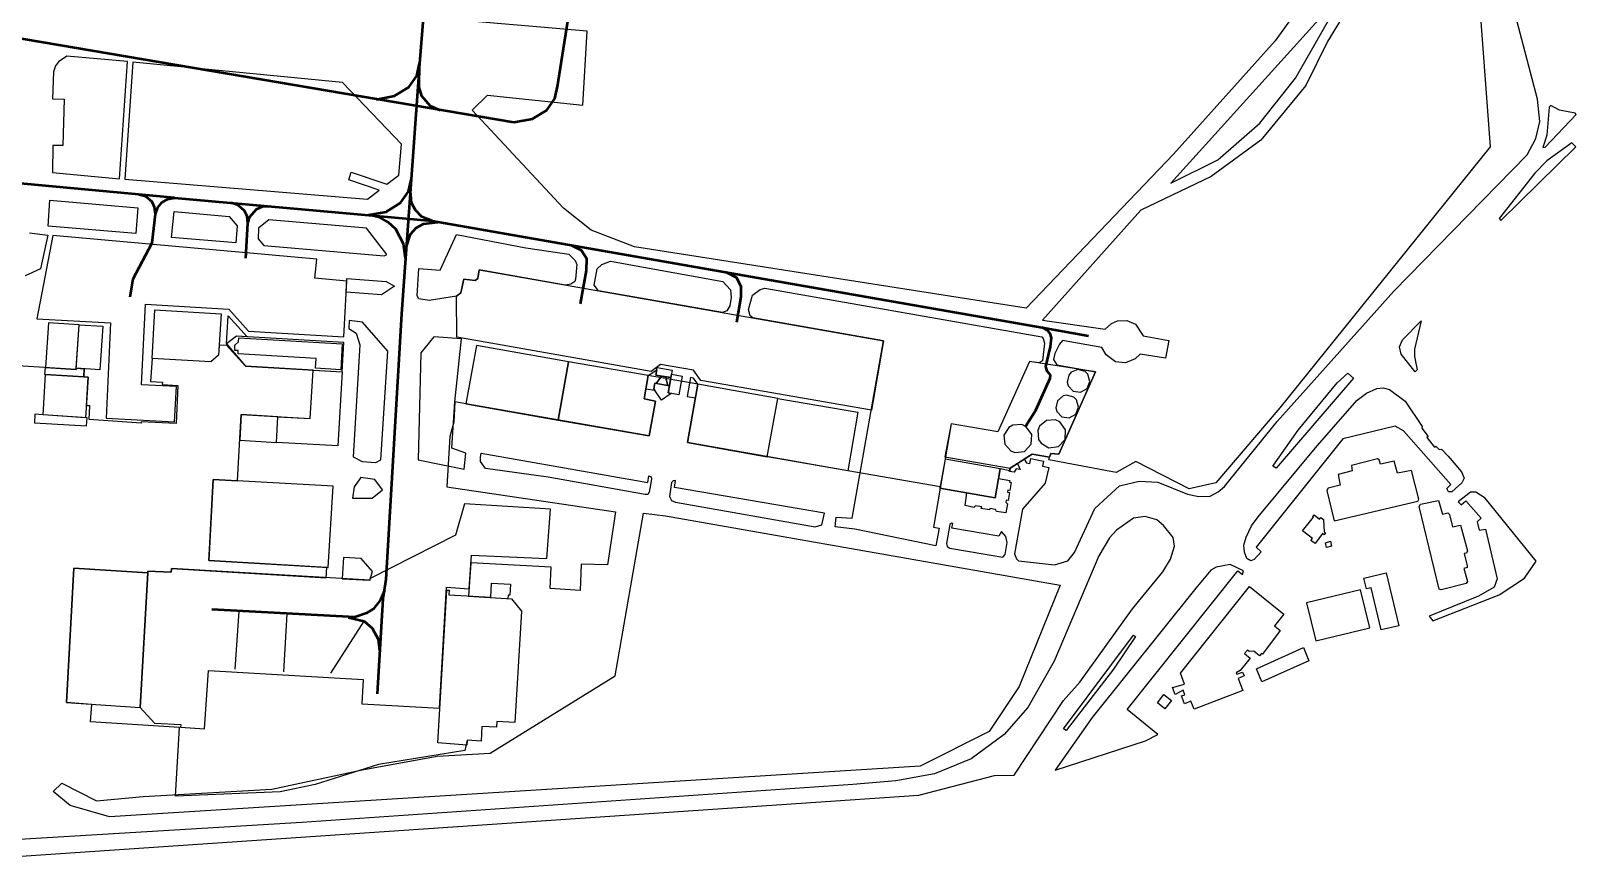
# Model space of a CAD drawing. Extents: x 0 to 3335, y -2153 to 0.
# Drawn here: x 1981 to 2805, y -2149 to -1707 of the extents above; entities that cross this region are included whole.
import ezdxf

# ---------------------------------------------------------------- set-up
doc = ezdxf.new("R2010")
doc.units = 0
for name, color, linetype, lineweight in [('Apron', 6, 'Continuous', 25), ('Building', 7, 'Continuous', 25), ('Grass', 3, 'Continuous', 25), ('Parking_Position', 7, 'Continuous', 25), ('Taxiway', 2, 'Continuous', 50), ('Unclassified', 1, 'Continuous', 25)]:
    doc.layers.add(name, color=color, linetype=linetype, lineweight=lineweight)

msp = doc.modelspace()

# ---------------------------------------------------------------- linework, layer by layer
at = {"layer": 'Apron'}
msp.add_lwpolyline([(1980.62, -1815.02), (1990.44, -1816.35), (1986.54, -1834.25), (1978.24, -1837.95)], dxfattribs=at)
for points in [[(1993.06, -1816.59), (1984.6, -1861), (2023.81, -1863.13), (2021.43, -1914.01), (2058.03, -1915.99), (2058.97, -1897.11), (2040.38, -1896.09), (2042.5, -1853.12), (2086.91, -1855.75), (2097.33, -1867.6), (2148.23, -1870.52), (2149.88, -1840.86), (2132.71, -1839.25), (2133.76, -1829.15), (1993.06, -1816.59)], [(2436.11, -1872.65), (2429.55, -1909.65), (2338.66, -1893.79), (2334.68, -1888.31), (2317.1, -1885.27), (2312.1, -1889.12), (2208.51, -1870.76), (2208.4, -1848.97), (2210.58, -1847.13), (2212.25, -1839.9), (2218.33, -1840.61), (2219.63, -1839.51), (2220.4, -1834.91), (2436.11, -1872.65)], [(2513.86, -1883.79), (2497.06, -1921.21), (2472.21, -1916.97), (2468.8, -1934.52), (2503.56, -1940.71), (2515.25, -1933.15), (2524.51, -1934.79), (2525.31, -1932.82), (2529.6, -1933.22), (2549.02, -1889.33), (2513.86, -1883.79)], [(2043.74, -1996.44), (2039.58, -2068.22), (2047.2, -2076.58), (2061.25, -2077.3), (2061.12, -2078.84), (2073.96, -2079.59), (2076, -2048.56), (2158.49, -2053.4), (2157.82, -2066.35), (2199.33, -2068.56), (2203.04, -2004.17), (2215.06, -2004.92), (2216.39, -1986.96), (2256.47, -1988.77), (2258.46, -1962.56), (2212.54, -1959.56), (2207.82, -1976.41), (2162.32, -1999.43), (2162.03, -2000.34), (2056.28, -1994.15), (2056.09, -1996.03), (2043.74, -1995.51), (2043.74, -1996.44)]]:
    msp.add_lwpolyline(points, close=True, dxfattribs=at)
at = {"layer": 'Building'}
for points in [[(2081.41, -1880.36), (2077.24, -1883.99), (2046, -1882.05), (2047.43, -1856.17), (2082.79, -1858.28), (2081.41, -1880.36)], [(2085.61, -1874.34), (2086.5, -1859.38), (2096.61, -1870.57), (2090.93, -1870.23), (2085.61, -1874.34)], [(1989.19, -1886.9), (2005.53, -1888.06), (2007.07, -1864.12), (1990.82, -1863.11), (1989.19, -1886.9)], [(2007.07, -1864.12), (2019.66, -1864.82), (2018.18, -1888.11), (2005.58, -1887.36), (2007.07, -1864.12)], [(2147.27, -1889.31), (2148.19, -1873.68), (2090.93, -1870.23), (2085.61, -1874.34), (2095.72, -1886.27), (2147.27, -1889.31)], [(2092.22, -1871.05), (2147.42, -1874.3), (2146.64, -1888.21), (2133.22, -1887.36), (2133.51, -1882.09), (2091.81, -1879.67), (2091.85, -1877.94), (2090.06, -1877.91), (2090.11, -1875), (2092.11, -1873.25), (2092.22, -1871.05)], [(2267.99, -1883.82), (2218.93, -1875.17), (2213.39, -1906.35), (2262.48, -1915.01), (2267.99, -1883.82)], [(1989.19, -1886.9), (2005.53, -1888.06), (2005.58, -1887.36), (2009.79, -1887.62), (2009.58, -1891.89), (1988.88, -1890.74), (1989.19, -1886.9)], [(2311.08, -1923.37), (2314.48, -1904.83), (2308.48, -1903.58), (2310.56, -1891.18), (2267.99, -1883.82), (2262.48, -1915.01), (2311.08, -1923.37)], [(2315.41, -1886.96), (2323.38, -1888.39), (2322.68, -1892.34), (2314.7, -1890.95), (2315.41, -1886.96)], [(2009.58, -1891.89), (2011.88, -1892.08), (2010.57, -1913.8), (1987.87, -1912.13), (1989.2, -1890.75), (2009.58, -1891.89)], [(2131.81, -1888.4), (2147.27, -1889.31), (2145.02, -1928.76), (2112.27, -1926.98), (2112.99, -1913.24), (2130.32, -1914.21), (2131.81, -1888.4)], [(2317.64, -1891.47), (2314.86, -1895.39), (2314.02, -1895.24), (2313.5, -1898.3), (2314.13, -1899.22), (2309.34, -1898.47), (2310.56, -1891.18), (2315.2, -1888.2), (2314.7, -1890.95), (2317.64, -1891.47)], [(2314.86, -1895.39), (2317.64, -1891.47), (2319.78, -1891.84), (2321.01, -1896.5), (2314.86, -1895.39)], [(2319.78, -1891.84), (2322.68, -1892.34), (2321.91, -1896.66), (2321.01, -1896.5), (2319.78, -1891.84)], [(2323, -1890.55), (2328.75, -1891.58), (2326.98, -1901.48), (2321.23, -1900.45), (2323, -1890.55)], [(2336.99, -1895.84), (2334.76, -1892.55), (2333.19, -1892.22), (2331.31, -1902.31), (2335.75, -1903.09), (2336.99, -1895.84)], [(2314.02, -1895.24), (2321.91, -1896.66), (2321.23, -1900.45), (2322.75, -1900.72), (2317.68, -1904.33), (2313.5, -1898.3), (2314.02, -1895.24)], [(2336.99, -1895.84), (2331.48, -1927.01), (2374.06, -1934.56), (2379.63, -1903.42), (2336.99, -1895.84)], [(2379.63, -1903.42), (2422.41, -1910.79), (2416.94, -1942.06), (2374.06, -1934.56), (2379.63, -1903.42)], [(1987.87, -1912.13), (1983.52, -1911.88), (1983.3, -1916.47), (2011.08, -1918.06), (2011.31, -1913.85), (1987.87, -1912.13)], [(2112.99, -1913.24), (2093.42, -1912.08), (2092.74, -1925.66), (2112.27, -1926.98), (2112.99, -1913.24)], [(2468.9, -1935.79), (2466.16, -1951.25), (2495.61, -1956.36), (2498.25, -1940.99), (2468.9, -1935.79)], [(2672.37, -1952.59), (2676.4, -1968.8), (2720.9, -1958.24), (2721.45, -1957.24), (2717.53, -1941.84), (2710.15, -1943.33), (2708.37, -1936.94), (2701, -1938.47), (2700.44, -1936.18), (2699.43, -1935.63), (2685.57, -1939.25), (2685.9, -1942.01), (2678.54, -1944.06), (2679.61, -1949.76), (2673.22, -1951.3), (2672.37, -1952.59)], [(2076.34, -1989.8), (2139.92, -1993.64), (2142.59, -1950.29), (2078.55, -1946.72), (2076.34, -1989.8)], [(2497.36, -1946.17), (2503.32, -1947.22), (2503.17, -1948.04), (2504.1, -1948.19), (2503.33, -1952.49), (2502.41, -1952.35), (2502.22, -1953.38), (2503.22, -1953.56), (2502.44, -1957.91), (2501.45, -1957.73), (2501.26, -1958.77), (2502.2, -1959.57), (2501.23, -1964.36), (2496.24, -1963.69), (2495.84, -1962.62), (2492.69, -1962.06), (2492.54, -1962.92), (2488.21, -1962.14), (2488.39, -1961.29), (2485.1, -1960.71), (2484.25, -1961.59), (2479.52, -1960.62), (2480.51, -1953.74), (2495.61, -1956.36), (2497.36, -1946.17)], [(2721.62, -1961.01), (2722.32, -1959.85), (2732.06, -1957.93), (2734.15, -1965.18), (2736.91, -1964.51), (2737.84, -1965.27), (2739.43, -1971.88), (2743.76, -1971.07), (2747.44, -1984.68), (2746.88, -1985.88), (2745.67, -1986.18), (2747.3, -1992.75), (2747.21, -1993.52), (2745.53, -1994.21), (2747.44, -2001.13), (2746.84, -2002.17), (2733.37, -2005.57), (2732.34, -2005.14), (2721.62, -1961.01)], [(2665.35, -1966.83), (2664.9, -1966.47), (2665.62, -1965.48), (2668.57, -1967.89), (2669.3, -1967.02), (2670.64, -1968.06), (2670.95, -1974.52), (2671.74, -1975.19), (2671.04, -1976.12), (2670.21, -1975.52), (2666.19, -1980.73), (2664.01, -1979.13), (2664.78, -1978.17), (2659.48, -1974.09), (2665.35, -1966.83)], [(2671.73, -1980.38), (2674.45, -1979.51), (2675.02, -1982.31), (2672.23, -1982.87), (2671.73, -1980.38)], [(2004.3, -1994.01), (2000.31, -2065.66), (2039.58, -2068.22), (2043.74, -1996.44), (2004.3, -1994.01)], [(2198.3, -2087.2), (2203.17, -2005.7), (2204.35, -2005.77), (2204.21, -2008.21), (2226.56, -2009.51), (2227.05, -2001.89), (2237.13, -2002.47), (2236.85, -2008.41), (2235.86, -2008.39), (2235.73, -2010.21), (2237.61, -2010.33), (2243, -2016.88), (2239.46, -2076.21), (2229.84, -2075.74), (2229.65, -2078.77), (2221.78, -2078.42), (2221.41, -2086.2), (2213.98, -2085.68), (2213.88, -2088.29), (2198.3, -2087.2)], [(2692.21, -1999.35), (2704.04, -1996.5), (2710.83, -2024.69), (2701.51, -2026.93), (2696.09, -2004.42), (2693.58, -2005.03), (2692.21, -1999.35)], [(2594.35, -2049.98), (2631.2, -2003.81), (2649.52, -2018.43), (2644.61, -2024.73), (2647.52, -2027.25), (2638.14, -2039.86), (2637.66, -2039.48), (2636.58, -2040.79), (2633.54, -2038.19), (2630.98, -2038.44), (2630.09, -2037.63), (2628.48, -2039.5), (2631.59, -2042), (2626.32, -2048.6), (2624.15, -2049.78), (2624.51, -2050.58), (2627.53, -2049.41), (2628.29, -2051.42), (2625.25, -2052.72), (2627.59, -2059.13), (2601.65, -2069.13), (2600.02, -2064.96), (2596.5, -2066.27), (2594.94, -2062.1), (2596.78, -2061.54), (2595.9, -2059.1), (2591.56, -2061.34), (2590.16, -2057.64), (2596.47, -2055.8), (2594.35, -2049.98)], [(2661.65, -2012.42), (2666.57, -2032.76), (2695.38, -2025.8), (2690.46, -2005.47), (2661.65, -2012.42)], [(2635.03, -2047.6), (2660, -2036.33), (2662.86, -2043.41), (2637.84, -2054.63), (2635.03, -2047.6)], [(2582.1, -2065.8), (2585.62, -2061.42), (2589.55, -2064.58), (2586.03, -2068.96), (2582.1, -2065.8)]]:
    msp.add_lwpolyline(points, close=True, dxfattribs=at)
at = {"layer": 'Grass'}
for points in [[(2670.3, -1626.1), (2675.3, -1646.1), (2677.3, -1663.6), (2677.3, -1680.6), (2669.8, -1699.6), (2589.31, -1788.6), (2614.31, -1776.1), (2636.81, -1756.6), (2655.81, -1732.6), (2690.8, -1671.1), (2707.81, -1650.1), (2730.8, -1625.6), (2712.31, -1624.6), (2670.3, -1626.1)], [(2032.96, -1723.75), (2000.61, -1720.95), (1996.12, -1723.95), (1994.46, -1726.07), (1993.48, -1729.17), (1992.87, -1743.67), (1999.02, -1743.89), (1998.4, -1768.5), (1993.04, -1768.5), (1992.84, -1783), (2028.6, -1786.25), (2032.96, -1723.75)], [(2147.61, -1734.93), (2035.78, -1724.06), (2031.44, -1786.53), (2160.92, -1797.19), (2167.1, -1792.38), (2150.98, -1786.89), (2152.21, -1782.73), (2171.13, -1789.23), (2177.49, -1784.28), (2178.98, -1767.75), (2147.61, -1734.93)], [(2791.1, -1748.02), (2789.8, -1762.95), (2787.62, -1769.66), (2788.89, -1769.42), (2805.38, -1751.97), (2804.84, -1751.24), (2796.5, -1749.69), (2791.91, -1747.27), (2791.1, -1748.02)], [(2765.28, -1808.45), (2805.29, -1769.32), (2803.19, -1767.18), (2789.71, -1776.64), (2783.38, -1783.25), (2764.36, -1807.53), (2765.28, -1808.45)], [(1991.51, -1797.63), (2038.39, -1801.8), (2037.26, -1815.39), (1990.66, -1811.49), (1991.51, -1797.63)], [(2057.76, -1803.64), (2087.03, -1806.4), (2091.35, -1811.35), (2090.57, -1820.48), (2056.35, -1817.57), (2057.76, -1803.64)], [(2108.28, -1808.16), (2102.76, -1812.65), (2102.49, -1818.27), (2105.64, -1821.84), (2169.79, -1827.29), (2171.16, -1826.62), (2160.41, -1812.67), (2108.28, -1808.16)], [(2268.19, -1826.47), (2271.6, -1829.9), (2272.56, -1832.08), (2271.81, -1839.87), (2271.4, -1841.05), (2269.22, -1842.49), (2266.43, -1843.08), (2220.4, -1834.91), (2219.63, -1839.51), (2218.33, -1840.61), (2212.25, -1839.9), (2210.58, -1847.13), (2208.4, -1848.97), (2193.72, -1851.16), (2188.29, -1850.26), (2187.28, -1848.79), (2188.17, -1834.11), (2199.6, -1835.01), (2208.27, -1815.99), (2245.3, -1823.1), (2268.19, -1826.47)], [(2290.5, -1830.22), (2350.42, -1841.03), (2354.42, -1845.47), (2354.85, -1849.64), (2354.1, -1854.01), (2352.55, -1856.77), (2350.15, -1857.64), (2284.04, -1845.96), (2281.68, -1842.98), (2283.42, -1834.37), (2285.92, -1831.98), (2290.5, -1830.22)], [(2175.31, -1843.6), (2168.31, -1848.1), (2149.46, -1846.78), (2149.93, -1839.4), (2170.8, -1841.1), (2175.31, -1843.6)], [(2372.82, -1844.64), (2520.46, -1870.55), (2521.18, -1871.52), (2521.94, -1873.95), (2520.84, -1883.35), (2518.86, -1884.39), (2513.86, -1883.79), (2497.06, -1921.21), (2472.21, -1916.97), (2462.66, -1972.11), (2465.73, -1972.67), (2464.01, -1981.96), (2420.73, -1973.16), (2410.22, -1971.94), (2410.73, -1966.81), (2419.3, -1967.37), (2436.11, -1872.65), (2366.32, -1860.47), (2364.99, -1859.43), (2363.97, -1856.04), (2366.26, -1848.32), (2370.25, -1845.26), (2372.82, -1844.64)], [(2153.24, -1934.66), (2158.03, -1937.01), (2165.27, -1937.53), (2168.05, -1936.2), (2171.72, -1878.27), (2158.18, -1862.68), (2151.1, -1861.89), (2150.89, -1866.08), (2154.85, -1868.54), (2156.74, -1874.78), (2153.24, -1934.66)], [(2722.72, -1862.07), (2719.18, -1877.23), (2719.18, -1881.06), (2720.61, -1888.09), (2719.49, -1889.21), (2712.01, -1879.82), (2711.28, -1875.99), (2712.82, -1872.24), (2722.72, -1862.07)], [(2212.34, -1941.21), (2213.32, -1932.62), (2205.84, -1930.01), (2207.5, -1905.23), (2211.08, -1871.71), (2196.31, -1870.6), (2189.31, -1879.1), (2187.8, -1936.1), (2212.34, -1941.21)], [(2683.62, -1890), (2686.59, -1892.62), (2645.39, -1940.64), (2643.66, -1939.6), (2657.13, -1920.35), (2677.97, -1895.02), (2683.62, -1890)], [(2745.7, -1945.9), (2744.5, -1948.45), (2739.12, -1953.16), (2737.26, -1953.18), (2736.39, -1951.47), (2738.6, -1949.36), (2713.4, -1920.69), (2708.93, -1918.26), (2681.02, -1924.95), (2634.69, -1982.84), (2637.37, -1985.2), (2633.74, -1989.42), (2632, -1990.04), (2629.88, -1988.88), (2628.5, -1985.47), (2628.13, -1981.76), (2629.36, -1977.47), (2632.29, -1971.35), (2635.81, -1966.59), (2667.34, -1928.66), (2688.7, -1904.44), (2693.63, -1900.67), (2699.15, -1898.07), (2702.57, -1897.78), (2705.81, -1898.6), (2714.16, -1904.96), (2723.25, -1918.39), (2723.05, -1919.26), (2726.45, -1923.81), (2725.74, -1924.35), (2729.89, -1929.4), (2730.53, -1928.83), (2732.42, -1930.68), (2733.6, -1930.47), (2737.25, -1934.16), (2744.33, -1942.6), (2745.7, -1945.9)], [(2312.4, -1946.47), (2311.08, -1953.51), (2310.34, -1954.58), (2308.96, -1954.66), (2257.15, -1945.48), (2223.86, -1940.78), (2221.2, -1937.07), (2221.08, -1934.93), (2221.48, -1932.55), (2310.37, -1948.27), (2310.98, -1944.74), (2312.11, -1945.18), (2312.4, -1946.47)], [(2507.47, -1938.15), (2508.9, -1941.31), (2506.87, -1940.89), (2505.65, -1942.81), (2503.25, -1942.33), (2503.56, -1940.71), (2507.47, -1938.15)], [(2152.81, -1956.6), (2163.31, -1956.6), (2168.8, -1952.1), (2164.81, -1946.6), (2157.3, -1945.6), (2153.8, -1950.6), (2152.81, -1956.6)], [(2324.52, -1950.9), (2325.18, -1947.28), (2323.87, -1947.32), (2323.06, -1948.34), (2321.91, -1955.82), (2323.05, -1957.83), (2325.11, -1958.81), (2399.57, -1971.89), (2403.16, -1970.87), (2404.57, -1964.62), (2324.52, -1950.9)], [(2763.31, -1999.63), (2761.65, -2004.07), (2753.35, -2008.91), (2727.1, -2019.64), (2728.96, -2022), (2764.42, -2008.27), (2777.89, -1999.33), (2784.03, -1990.31), (2756.98, -1956.64), (2751.92, -1953.43), (2749.03, -1953.42), (2742.53, -1958.62), (2744.03, -1960.25), (2746.63, -1958.02), (2754.82, -1967.34), (2752.59, -1969.21), (2753.67, -1973.76), (2757.13, -1973.15), (2763.31, -1999.63)], [(2530.31, -2003.1), (2508.31, -2057.1), (2492.31, -2081.1), (2455.59, -2099.64), (2023.3, -2126.6), (2002.3, -2120.6), (1993.31, -2113.1), (1997.8, -2108.6), (2016.3, -2118.1), (2041.27, -2115.77), (2109.91, -2111.87), (2158.08, -2101.55), (2197.94, -2094.16), (2226.3, -2092.6), (2292.9, -2051.32), (2308.08, -1964.69), (2319.8, -1966.1), (2530.31, -2003.1)], [(2469.63, -1980.84), (2470.04, -1982.44), (2471.37, -1983.21), (2499.65, -1988.08), (2500.87, -1986.6), (2501.93, -1980.28), (2501.25, -1976.99), (2499.05, -1974.38), (2497.54, -1976.94), (2472.55, -1972.6), (2472.98, -1970.09), (2472.31, -1970), (2471.42, -1970.67), (2469.63, -1980.84)], [(2147.98, -1988.34), (2147.36, -1999.65), (2162.03, -2000.34), (2163.49, -1995.74), (2157.57, -1988.85), (2147.98, -1988.34)], [(2613.48, -1993.49), (2610.68, -1995.01), (2602.53, -2004.57), (2547.23, -2073.68), (2527.66, -2101.76), (2575.81, -2086.1), (2582.31, -2082.6), (2565.93, -2069.3), (2624.96, -1995.43), (2627.53, -1997.32), (2627.93, -1995.34), (2620.92, -1992.09), (2613.48, -1993.49)], [(2569.43, -2029.78), (2570.43, -2030.34), (2558.72, -2047.86), (2533.49, -2080.46), (2531.98, -2079.59), (2569.43, -2029.78)]]:
    msp.add_lwpolyline(points, close=True, dxfattribs=at)
for points in [[(2693.81, -1678.6), (2672.81, -1713.1), (2661.3, -1736.6), (2637.3, -1765.6), (2610.81, -1785.1), (2573.3, -1803.1), (2520.8, -1861.6), (2554.18, -1866.47), (2557.58, -1863.44), (2560.78, -1862.08), (2565.75, -1861.85), (2570.51, -1863.87), (2574.45, -1870.02), (2588.15, -1872.54), (2586.51, -1881.92), (2572.87, -1879.74), (2570.16, -1882.28), (2565.06, -1884.41), (2559.77, -1883.97), (2554.76, -1880.2), (2552.55, -1876.32), (2531.53, -1872.61), (2529.86, -1874.46), (2527.33, -1879.49), (2526.74, -1882.62), (2528.53, -1885.51), (2549.02, -1889.33), (2529.6, -1933.22), (2525.31, -1932.82), (2524.51, -1934.79), (2515.25, -1933.15), (2510.99, -1935.87), (2512.25, -1937.71), (2514.12, -1938.11), (2514.69, -1935.45), (2521.39, -1936.84), (2520.75, -1939.55), (2524.26, -1940.25), (2522.23, -1948.59), (2510.24, -1962.53), (2505.93, -1986.36), (2506.91, -1989.05), (2508.04, -1989.98), (2527.31, -1992.1), (2534.31, -1990.1), (2537.81, -1985.6), (2548.8, -1962.1), (2561.81, -1950.1), (2572.31, -1947.6), (2582.31, -1948.1), (2598.17, -1954.45), (2604.24, -1955.66), (2610.31, -1955.6), (2614.51, -1953.22), (2617.92, -1950.33), (2646.04, -1915.67), (2708.11, -1846.24), (2779.29, -1773.48), (2783.87, -1764.72), (2786, -1755.78), (2784.88, -1743.86), (2759.81, -1648.1)], [(2663.04, -1687.28), (2644.99, -1712.77), (2590.62, -1773.23), (2512.13, -1855.35), (2303.27, -1822.59), (2280.21, -1813.61), (2265.38, -1801.96), (2216.71, -1749.67), (2224.93, -1741.59), (2224.93, -1741.59), (2275.71, -1746.97), (2278, -1707.58), (2201.2, -1700.93)], [(1960.31, -2148.6), (2454.8, -2115.1), (2495.3, -2104.6), (2505.76, -2104.36), (2531.99, -2064.49), (2540.72, -2054.79), (2568.8, -2015.59), (2585.04, -1995.95), (2589.05, -1989.15), (2591.22, -1982.29), (2590.58, -1977.54), (2585.44, -1971.12), (2581.8, -1968.1), (2575.53, -1966.35), (2575.53, -1966.35), (2569.27, -1967.31), (2560.3, -1973.62), (2556.47, -1977.71), (2550.88, -1987.45), (2527.06, -2043.54), (2512.94, -2068.27), (2500.41, -2082.69), (2482.78, -2095.61), (2463.32, -2103.58), (2442.63, -2107.39), (2419.68, -2109.42), (2125.8, -2129.6), (1960.31, -2139.6)]]:
    msp.add_lwpolyline(points, dxfattribs=at)
at = {"layer": 'Parking_Position'}
for points in [[(2090.23, -2047.88), (2092.39, -2016.89)], [(2116.23, -2049.23), (2118.07, -2018.4)], [(2141.37, -2049.89), (2159.1, -2022.22)]]:
    msp.add_lwpolyline(points, dxfattribs=at)
at = {"layer": 'Taxiway'}
for points in [[(2198.32, -1645.55), (2191.95, -1682.77), (2188.62, -1724.77)], [(1671.91, -1659.56), (2238.97, -1756.11)], [(2262.17, -1736.97), (2270.35, -1685.21), (2271.87, -1658.31)], [(2165.41, -1743.92), (2175.29, -1742.11), (2182.89, -1737.43), (2187.15, -1731.35), (2188.62, -1724.77)], [(2188.62, -1724.77), (2179.06, -1858.27), (2170.61, -2000.02), (2169, -2010.34), (2165.94, -2060.91)], [(2199.8, -1749.8), (2194.49, -1747.47), (2189.84, -1742.25), (2188.43, -1737.44), (2188.62, -1724.77)], [(2238.97, -1756.11), (2248.84, -1754.3), (2256.44, -1749.62), (2260.7, -1743.54), (2262.17, -1736.97)], [(2057.97, -1796.41), (1843.49, -1776.54), (1772.28, -1770.94)], [(2161.55, -1805.55), (2170.83, -1803.83), (2178.43, -1799.15), (2182.69, -1793.07), (2184.14, -1786.82)], [(2047.85, -1805.17), (2047.31, -1801.35), (2045.95, -1798.63), (2042.59, -1795.79), (2039.1, -1794.75)], [(2195.32, -1808.78), (2189.93, -1806.48), (2186.41, -1803.04), (2184.4, -1799.07), (2183.77, -1792.73)], [(2047.85, -1805.17), (2049.06, -1801.55), (2051.17, -1799), (2054.19, -1797.17), (2057.97, -1796.41)], [(2057.97, -1796.41), (2195.32, -1808.78), (2520.65, -1865.66)], [(2097.12, -1810.02), (2096.66, -1806.23), (2095.33, -1803.36), (2091.91, -1800.42), (2088.25, -1799.09)], [(2097.12, -1810.02), (2098.14, -1806.54), (2101.66, -1802.53), (2104.83, -1801.11), (2108.69, -1800.83)], [(2034.31, -1849.19), (2035.97, -1839.68), (2046.07, -1820.43), (2047.85, -1805.17)], [(2096.07, -1828.67), (2097.12, -1810.02)], [(2181.19, -1828.65), (2180.14, -1820.93), (2175.91, -1813.14), (2171.89, -1809.46), (2167.46, -1806.99), (2161.55, -1805.55)], [(2181.53, -1822.9), (2183.87, -1815.76), (2186.89, -1812.51), (2190.73, -1810.25), (2198.31, -1809.33)], [(2274.52, -1853.04), (2277.72, -1835.12), (2277.76, -1829), (2275.04, -1824.44), (2269.57, -1821.77)], [(2357.84, -1862.83), (2360.14, -1849.17), (2360.21, -1843.85), (2357.78, -1839.11), (2352.33, -1836.18)], [(2520.65, -1865.66), (2545.38, -1870.05)], [(2525.09, -1875.84), (2525.71, -1871.02), (2524.98, -1868.85), (2523.35, -1867), (2520.65, -1865.66)], [(2511.74, -1918.45), (2517.28, -1909.74), (2524.96, -1892.63), (2525.01, -1890.95), (2523.33, -1888.91), (2522.65, -1886.33), (2525.09, -1875.84)], [(2169.85, -2005.94), (2167.87, -2010.85), (2164, -2015.59), (2160.35, -2018.05), (2154.06, -2020.12), (2077.93, -2016.04)], [(2150.8, -2020.34), (2159.1, -2022.22), (2163.33, -2025.9), (2166.58, -2031.74), (2167.28, -2038.09)]]:
    msp.add_lwpolyline(points, dxfattribs=at)
at = {"layer": 'Unclassified'}
for points in [[(2750.86, -1534.15), (2748.34, -1592.86), (2748.51, -1621.17), (2759.6, -1769.32), (2647.37, -1908.41), (2613.19, -1948.38), (2599.03, -1951.7), (2570.57, -1937.1), (2560.1, -1942.89), (2524.18, -1936.1), (2524.51, -1934.79), (2515.25, -1933.15), (2503.56, -1940.71), (2503.34, -1941.99), (2498.25, -1940.99), (2495.61, -1956.36), (2466.16, -1951.25), (2466.29, -1950.5)], [(2750.86, -1534.15), (2748.34, -1592.86), (2748.51, -1621.17), (2759.6, -1769.32), (2647.37, -1908.41), (2613.19, -1948.38), (2599.03, -1951.7), (2570.57, -1937.1), (2560.1, -1942.89), (2524.18, -1936.1), (2524.51, -1934.79), (2515.25, -1933.15), (2503.56, -1940.71), (2503.34, -1941.99), (2498.25, -1940.99), (2495.61, -1956.36), (2466.16, -1951.25), (2466.29, -1950.5)], [(2032.96, -1723.75), (2000.61, -1720.95), (1996.12, -1723.95), (1994.46, -1726.07), (1993.48, -1729.17), (1992.87, -1743.67), (1999.02, -1743.89), (1998.4, -1768.5), (1993.04, -1768.5), (1992.84, -1783), (2028.6, -1786.25), (2032.96, -1723.75)], [(2147.61, -1734.93), (2035.78, -1724.06), (2031.44, -1786.53), (2160.92, -1797.19), (2167.1, -1792.38), (2150.98, -1786.89), (2152.21, -1782.73), (2171.13, -1789.23), (2177.49, -1784.28), (2178.98, -1767.75), (2147.61, -1734.93)], [(2147.27, -1889.31), (2148.19, -1873.68), (2090.93, -1870.23), (2085.61, -1874.34), (2095.72, -1886.27), (2147.27, -1889.31)], [(2078.55, -1946.72), (2091.51, -1947.35), (2093.42, -1912.08), (2130.32, -1914.21), (2131.81, -1888.4), (2095.72, -1886.27), (2085.6, -1875.04), (2081.77, -1875.17), (2081.41, -1880.36), (2077.24, -1883.99), (2046, -1882.05), (2045.21, -1894.33), (2051.51, -1894.67), (2051.42, -1896.03), (2059.71, -1896.59), (2058.77, -1916.8), (2040.23, -1915.86), (2040.21, -1916.6), (2012.38, -1914.71), (2012.78, -1907.46), (2010.96, -1907.29), (2011.88, -1892.08), (2009.58, -1891.89), (2009.79, -1887.62), (2005.58, -1887.36), (2005.53, -1888.06), (1974.31, -1885.97)], [(2078.55, -1946.72), (2091.51, -1947.35), (2093.42, -1912.08), (2130.32, -1914.21), (2131.81, -1888.4), (2095.72, -1886.27), (2085.6, -1875.04), (2081.77, -1875.17), (2081.41, -1880.36), (2077.24, -1883.99), (2046, -1882.05), (2045.21, -1894.33), (2051.51, -1894.67), (2051.42, -1896.03), (2059.71, -1896.59), (2058.77, -1916.8), (2040.23, -1915.86), (2040.21, -1916.6), (2012.38, -1914.71), (2012.78, -1907.46), (2010.96, -1907.29), (2011.88, -1892.08), (2009.58, -1891.89), (2009.79, -1887.62), (2005.58, -1887.36), (2005.53, -1888.06), (1974.31, -1885.97)], [(2513.86, -1883.79), (2497.06, -1921.21), (2472.21, -1916.97), (2468.8, -1934.52), (2503.56, -1940.71), (2515.25, -1933.15), (2524.51, -1934.79), (2525.31, -1932.82), (2529.6, -1933.22), (2549.02, -1889.33), (2513.86, -1883.79)], [(2310.56, -1891.18), (2308.48, -1903.58), (2314.48, -1904.83), (2311.08, -1923.37), (2213.39, -1906.35)], [(2310.56, -1891.18), (2308.48, -1903.58), (2314.48, -1904.83), (2311.08, -1923.37), (2213.39, -1906.35)], [(2416.94, -1942.06), (2331.48, -1927.01), (2336.99, -1895.84), (2310.56, -1891.18)], [(2416.94, -1942.06), (2331.48, -1927.01), (2336.99, -1895.84), (2310.56, -1891.18)], [(2541.15, -1900.14), (2544.63, -1898.15), (2546.13, -1894.43), (2545, -1890.57), (2543.56, -1889.14), (2539.75, -1888.02), (2536.1, -1889.45), (2534.8, -1890.95), (2533.94, -1894.78), (2534.47, -1896.7), (2537.18, -1899.54), (2541.15, -1900.14)], [(2535.11, -1913.82), (2538.6, -1911.83), (2540.1, -1908.1), (2538.97, -1904.25), (2537.53, -1902.82), (2533.71, -1901.7), (2531.77, -1902.1), (2528.76, -1904.63), (2527.91, -1908.46), (2528.44, -1910.37), (2531.14, -1913.22), (2535.11, -1913.82)], [(2213.39, -1906.35), (2207.5, -1905.23), (2206.84, -1916.06), (2204.74, -1923.79), (2203.11, -1950.62), (2293.04, -1963.89), (2288.93, -1992.26), (2274.78, -1991.8), (2274.36, -2005.85), (2258.31, -2004.87), (2258.87, -1993.34), (2216.06, -1991.13), (2214.78, -2008.88)], [(2213.39, -1906.35), (2207.5, -1905.23), (2206.84, -1916.06), (2204.74, -1923.79), (2203.11, -1950.62), (2293.04, -1963.89), (2288.93, -1992.26), (2274.78, -1991.8), (2274.36, -2005.85), (2258.31, -2004.87), (2258.87, -1993.34), (2216.06, -1991.13), (2214.78, -2008.88)], [(2511.27, -1931.65), (2514.8, -1927.88), (2515.13, -1922.71), (2512.11, -1918.52), (2509.72, -1917.42), (2504.92, -1917.71), (2502.83, -1918.96), (2500.29, -1923.05), (2500.7, -1927.85), (2503.88, -1931.46), (2506.15, -1932.34), (2511.27, -1931.65)], [(2529.31, -1929.11), (2532.84, -1925.32), (2533.16, -1920.17), (2530.14, -1915.97), (2527.76, -1914.87), (2522.96, -1915.16), (2519.27, -1918.25), (2518.33, -1920.5), (2518.74, -1925.29), (2520.04, -1927.36), (2524.19, -1929.79), (2529.31, -1929.11)], [(2466.29, -1950.5), (2416.94, -1942.06)], [(2466.29, -1950.5), (2416.94, -1942.06)], [(2076.65, -1983.8), (2078.55, -1946.72)], [(2076.65, -1983.8), (2078.55, -1946.72)], [(2043.74, -1996.44), (2043.74, -1995.51), (2056.09, -1996.03), (2056.28, -1994.15), (2138.89, -1999.15), (2139.2, -1993.59), (2076.34, -1989.8), (2076.65, -1983.8)], [(2043.74, -1996.44), (2043.74, -1995.51), (2056.09, -1996.03), (2056.28, -1994.15), (2138.89, -1999.15), (2139.2, -1993.59), (2076.34, -1989.8), (2076.65, -1983.8)], [(2013.83, -2066.6), (2000.31, -2065.66), (2004.3, -1994.01), (2043.74, -1996.44)], [(2013.83, -2066.6), (2000.31, -2065.66), (2004.3, -1994.01), (2043.74, -1996.44)], [(2214.78, -2008.88), (2237.61, -2010.33), (2243, -2016.88), (2239.46, -2076.21), (2229.84, -2075.74), (2229.65, -2078.77), (2221.78, -2078.42), (2221.41, -2086.2), (2213.98, -2085.68)], [(2214.78, -2008.88), (2237.61, -2010.33), (2243, -2016.88), (2239.46, -2076.21), (2229.84, -2075.74), (2229.65, -2078.77), (2221.78, -2078.42), (2221.41, -2086.2), (2213.98, -2085.68)], [(2213.98, -2085.68), (2212.77, -2091.19), (2166.74, -2098.72), (2132.99, -2109.26), (2114.33, -2113.19), (2058.49, -2115.49), (2060.56, -2078.91), (2013.14, -2075.87), (2013.83, -2066.6)], [(2213.98, -2085.68), (2212.77, -2091.19), (2166.74, -2098.72), (2132.99, -2109.26), (2114.33, -2113.19), (2058.49, -2115.49), (2060.56, -2078.91), (2013.14, -2075.87), (2013.83, -2066.6)]]:
    msp.add_lwpolyline(points, dxfattribs=at)

doc.saveas('drawing.dxf')
